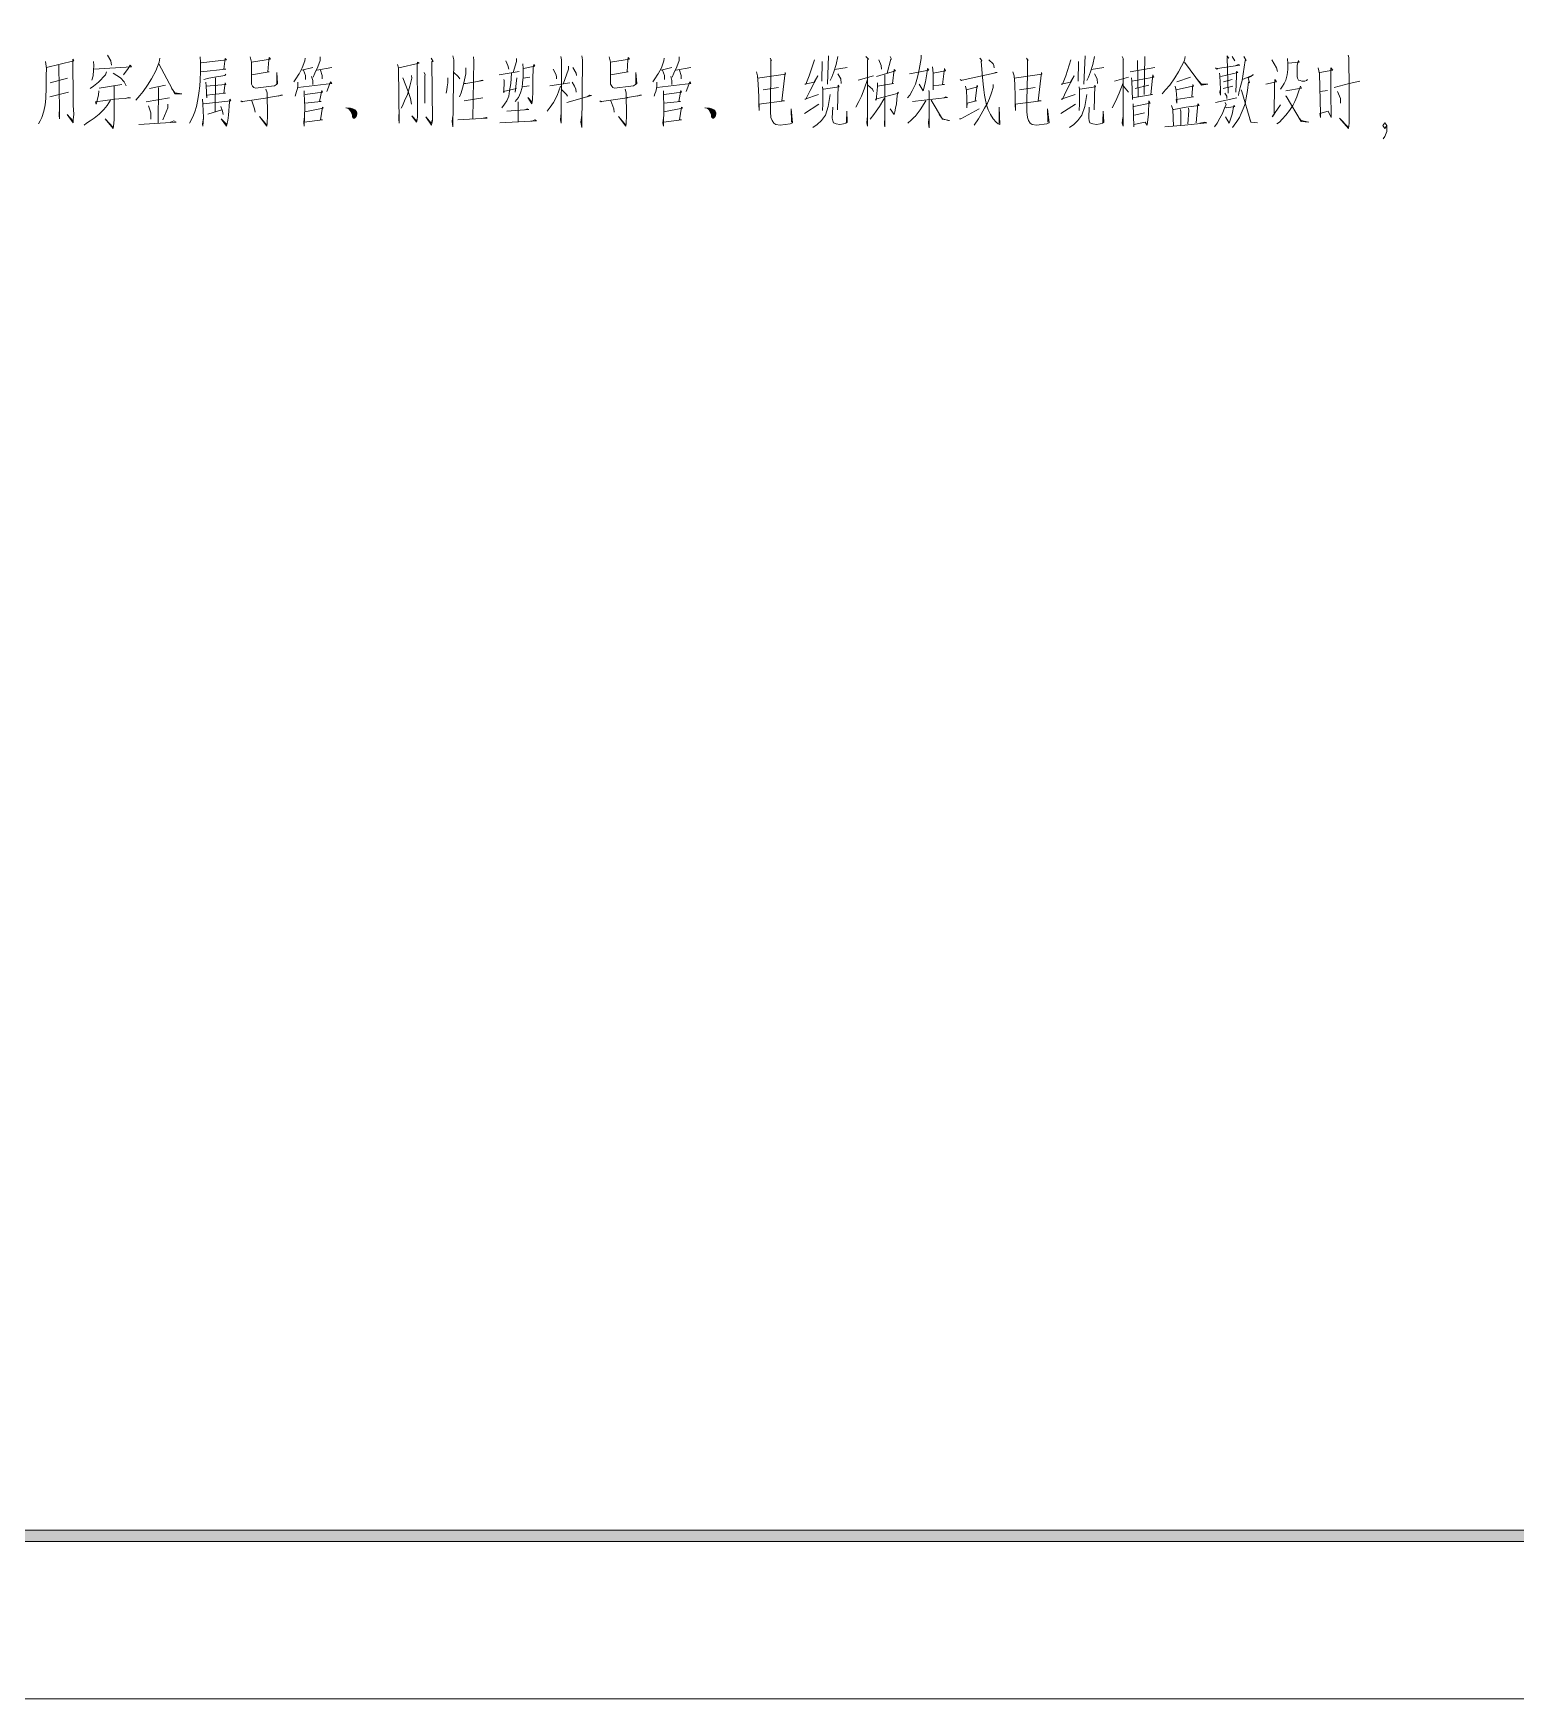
# Model space of a CAD drawing. Header units: millimetres. Extents: x 0 to 586, y 0 to 414.
# Drawn here: x 267.8 to 357.5, y 0 to 100.8 of the extents above; entities that cross this region are included whole.
import ezdxf

# ---------------------------------------------------------------- set-up
doc = ezdxf.new("R2010")
doc.units = ezdxf.units.MM

msp = doc.modelspace()

# ---------------------------------------------------------------- hatches: boundary and pattern name
h = msp.add_hatch(color=0)
h.dxf.hatch_style = 2
h.paths.add_polyline_path([(24.302861, 9.514417), (24.994306, 10.205861), (575.429944, 10.205861), (576.117861, 9.514417)])

# ---------------------------------------------------------------- linework, layer by layer
at = {"color": 0, "lineweight": 0}
for points in [[(0, 0), (585.632278, 0), (585.632278, 414.0835), (0, 414.0835)], [(24.302861, 9.514417), (24.994306, 10.205861), (575.429944, 10.205861), (576.117861, 9.514417)]]:
    msp.add_lwpolyline(points, close=True, dxfattribs=at)
for points in [[(268.523861, 99.119972), (268.594417, 98.703694), (268.57325, 98.283889), (268.57325, 97.550111), (268.548556, 96.886889), (268.499167, 96.502361), (268.425083, 96.117833), (268.301611, 95.733306), (268.206361, 95.521639), (268.107583, 95.348778)], [(268.594417, 98.770722), (270.234833, 99.15525), (270.185444, 99.261083), (270.185444, 98.735444), (270.210139, 97.303167), (270.210139, 96.569389), (270.210139, 96.467083), (270.234833, 95.941444), (270.210139, 95.592194), (270.210139, 95.419333), (269.84325, 95.906167), (270.185444, 95.521639)], [(269.328194, 98.911833), (269.377583, 96.153111), (269.377583, 95.66275), (269.352889, 95.870889), (269.377583, 96.290694)], [(271.434278, 99.119972), (271.455444, 98.876556), (271.434278, 98.597861), (271.409583, 98.248611), (271.3355, 98.001667)], [(271.455444, 98.668417), (273.730861, 98.806), (273.656778, 98.911833), (273.536833, 98.703694), (273.244028, 98.319167)], [(272.288, 99.5045), (272.485556, 99.15525), (272.531417, 98.911833)], [(275.441833, 99.331639), (275.417139, 99.084694), (275.198417, 98.562583), (274.955, 98.072222), (274.708056, 97.687694), (274.439944, 97.303167), (274.245917, 97.05975), (273.998972, 96.781056)], [(275.392444, 98.982389), (276.348472, 97.165583), (276.789444, 97.165583), (276.348472, 97.236139), (276.150917, 97.514833)], [(277.890111, 99.402194), (277.911278, 99.084694), (277.911278, 98.527306), (277.890111, 98.001667), (277.865417, 97.652417), (277.816028, 97.200861), (277.741944, 96.816333), (277.667861, 96.396528), (277.569083, 96.082556), (277.449139, 95.768583), (277.251583, 95.384056)], [(277.960667, 99.052944), (279.477611, 99.225806), (279.403528, 99.296361), (279.332972, 98.668417), (279.452917, 98.668417), (277.935972, 98.492028)], [(280.920472, 99.402194), (280.994556, 99.084694), (280.994556, 97.75825), (281.068639, 97.620667), (281.139194, 97.550111), (281.237972, 97.514833), (282.215167, 97.620667), (282.388028, 97.652417), (282.5115, 97.722972), (282.582056, 97.793528), (282.536194, 98.45675), (282.536194, 97.75825)], [(280.994556, 99.084694), (282.144611, 99.261083), (282.070528, 99.366917), (282.045833, 99.225806), (281.996444, 98.492028), (282.070528, 98.492028), (280.994556, 98.319167)], [(284.247167, 99.331639), (284.222472, 99.15525), (284.074306, 98.735444), (283.880278, 98.386194), (283.855583, 98.350917), (283.682722, 98.072222), (283.562778, 97.899361)], [(285.150278, 99.402194), (285.150278, 99.190528), (285.005639, 98.806), (284.832778, 98.421472), (284.734, 98.178056)], [(289.84575, 98.947111), (289.895139, 98.735444), (289.944528, 95.384056), (289.919833, 95.627472), (289.919833, 95.906167)], [(289.919833, 98.735444), (291.143972, 99.017667), (291.045194, 99.084694), (291.0205, 98.876556), (291.045194, 96.467083), (291.045194, 96.36125), (291.045194, 96.153111), (291.045194, 95.803861), (291.0205, 95.592194), (290.995806, 95.454611), (290.703, 95.839139), (290.995806, 95.521639), (291.0205, 95.66275)], [(291.87775, 99.331639), (291.997694, 99.119972), (291.923611, 99.119972), (291.948306, 95.521639), (291.923611, 95.384056), (291.898917, 95.278222), (291.556722, 95.768583), (291.87775, 95.384056), (291.923611, 95.454611), (291.923611, 95.556917)], [(293.197139, 99.469222), (293.246528, 99.225806), (293.197139, 95.172389), (293.14775, 95.486361), (293.197139, 95.839139)], [(294.442444, 99.402194), (294.467139, 99.15525), (294.393056, 95.66275)], [(296.400361, 99.15525), (296.523833, 98.876556), (296.569694, 98.668417)], [(297.035361, 99.296361), (297.035361, 99.119972), (296.841333, 98.45675)], [(297.426944, 98.982389), (297.451639, 98.703694), (297.451639, 98.178056), (297.40225, 97.828806), (297.377556, 97.550111), (297.278778, 97.236139), (297.158833, 96.953917), (296.961278, 96.7105)], [(297.476333, 98.703694), (298.160722, 98.841278), (298.086639, 98.947111), (298.061944, 98.735444), (298.03725, 98.036944), (298.03725, 97.303167), (298.012556, 96.816333), (297.966694, 96.569389), (297.71975, 96.953917), (297.966694, 96.675222)], [(299.727056, 99.433944), (299.772917, 99.225806), (299.75175, 95.384056), (299.702361, 95.592194), (299.75175, 96.012)], [(300.189194, 98.841278), (300.189194, 98.668417), (299.871694, 97.75825)], [(300.997056, 99.469222), (301.046444, 99.225806), (300.997056, 95.137111), (300.947667, 95.454611), (300.997056, 95.870889)], [(302.658639, 99.402194), (302.732722, 99.084694), (302.732722, 97.75825), (302.806806, 97.620667), (302.880889, 97.550111), (302.979667, 97.514833), (303.956861, 97.620667), (304.126194, 97.652417), (304.249667, 97.722972), (304.32375, 97.793528), (304.274361, 98.45675), (304.274361, 97.75825)], [(302.732722, 99.084694), (303.882778, 99.261083), (303.808694, 99.366917), (303.784, 99.225806), (303.734611, 98.492028), (303.808694, 98.492028), (302.732722, 98.319167)], [(305.985333, 99.331639), (305.960639, 99.15525), (305.816, 98.735444), (305.618444, 98.386194), (305.59375, 98.350917), (305.424417, 98.072222), (305.300944, 97.899361)], [(306.891972, 99.402194), (306.891972, 99.190528), (306.743806, 98.806), (306.574472, 98.421472), (306.475694, 98.178056)], [(312.391778, 99.331639), (312.490556, 99.190528), (312.441167, 99.225806), (312.441167, 98.386194), (312.416472, 96.745778), (312.416472, 96.082556), (312.441167, 95.733306), (312.51525, 95.556917), (312.614028, 95.384056), (312.733972, 95.3135), (313.005611, 95.278222), (313.615917, 95.348778), (313.714694, 95.384056), (313.760556, 95.419333), (313.665306, 96.255417), (313.69, 95.454611)], [(315.083472, 99.225806), (314.765972, 98.248611), (314.568417, 97.75825), (314.494333, 97.75825), (315.058778, 97.864083), (315.2775, 98.248611), (314.815361, 97.373722), (314.568417, 96.851611), (314.494333, 96.851611), (315.326889, 97.130306)], [(315.545611, 99.119972), (315.524444, 97.934639)], [(315.937194, 99.469222), (315.866639, 97.75825)], [(316.501639, 99.433944), (316.402861, 98.947111), (316.254694, 98.492028), (316.13475, 98.178056), (316.035972, 97.969917)], [(318.187917, 99.433944), (318.360778, 99.261083), (318.286694, 99.225806), (318.286694, 95.207667), (318.262, 95.419333), (318.286694, 95.839139)], [(318.971083, 99.225806), (319.11925, 98.876556), (319.140417, 98.668417)], [(319.655472, 99.433944), (319.75425, 99.261083), (319.704861, 99.261083), (319.482611, 98.421472)], [(321.539306, 99.5045), (321.539306, 99.296361), (321.415833, 98.633139), (321.317056, 98.178056), (321.197111, 97.75825), (320.999556, 97.338444), (320.854917, 97.095028), (320.70675, 96.918639)], [(325.084722, 99.331639), (325.208194, 99.190528), (325.1835, 99.119972), (325.254056, 98.178056), (325.303444, 97.75825), (325.328139, 97.409), (325.377528, 97.095028), (325.426917, 96.781056), (325.501, 96.502361), (325.59625, 96.188389), (325.744417, 95.906167), (325.892583, 95.66275), (326.086611, 95.454611), (326.210083, 95.348778), (326.305333, 95.3135), (326.259472, 96.36125), (326.259472, 95.384056)], [(325.645639, 99.225806), (325.892583, 98.982389), (325.938444, 98.876556), (325.963139, 98.735444)], [(327.921056, 99.331639), (328.019833, 99.190528), (327.970444, 99.225806), (327.970444, 98.386194), (327.94575, 96.745778), (327.94575, 96.082556), (327.970444, 95.733306), (328.044528, 95.556917), (328.139778, 95.384056), (328.26325, 95.3135), (328.531361, 95.278222), (329.145194, 95.348778), (329.240444, 95.384056), (329.289833, 95.419333), (329.191056, 96.255417), (329.21575, 95.454611)], [(330.609222, 99.225806), (330.291722, 98.248611), (330.097694, 97.75825), (330.023611, 97.75825), (330.588056, 97.864083), (330.806778, 98.248611), (330.341111, 97.373722), (330.097694, 96.851611), (330.023611, 96.851611), (330.856167, 97.130306)], [(331.074889, 99.119972), (331.050194, 97.934639)], [(331.466472, 99.469222), (331.392389, 97.75825)], [(332.027389, 99.433944), (331.932139, 98.947111), (331.783972, 98.492028), (331.664028, 98.178056), (331.56525, 97.969917)], [(333.717194, 99.433944), (333.791278, 99.261083), (333.766583, 99.296361), (333.766583, 95.207667), (333.717194, 95.384056), (333.741889, 95.733306)], [(334.645, 99.190528), (334.669694, 96.989194)], [(335.085972, 99.433944), (335.036583, 97.130306)], [(337.530722, 99.433944), (337.481333, 99.190528), (337.114444, 98.492028), (336.895722, 98.142778), (336.602917, 97.687694), (336.331278, 97.409), (336.13725, 97.165583)], [(337.481333, 99.084694), (338.507917, 97.687694), (338.8995, 97.75825), (338.507917, 97.75825), (338.239806, 98.072222)], [(339.365167, 98.735444), (339.43925, 98.668417), (339.488639, 98.703694), (340.832722, 98.911833), (340.758639, 98.947111), (340.589306, 98.876556)], [(340.049556, 99.469222), (340.173028, 99.331639), (340.07425, 99.366917), (340.123639, 97.200861)], [(340.367056, 99.433944), (340.539917, 99.15525)], [(341.076139, 99.433944), (341.224306, 99.190528), (341.150222, 99.190528), (341.02675, 98.386194), (340.980889, 97.969917), (340.857417, 97.550111), (340.783333, 97.236139), (340.758639, 97.05975)], [(342.765944, 99.225806), (343.05875, 98.735444), (343.108139, 98.527306)], [(343.718444, 99.296361), (343.743139, 98.982389), (343.743139, 98.633139), (343.69375, 98.319167), (343.619667, 98.001667), (343.520889, 97.793528), (343.425639, 97.620667), (343.302167, 97.444278)], [(343.767833, 99.017667), (344.427528, 99.084694), (344.378139, 99.190528), (344.304056, 98.911833), (344.304056, 98.668417), (344.304056, 98.45675), (344.304056, 98.213333), (344.32875, 98.1075), (344.378139, 98.001667), (344.476917, 97.969917), (344.596861, 97.934639), (344.769722, 97.934639), (344.8685, 97.969917), (344.939056, 98.036944)], [(347.387333, 99.5045), (347.436722, 99.366917), (347.457889, 97.444278), (347.457889, 96.255417), (347.457889, 95.384056), (347.412028, 95.070083), (346.872278, 95.698028), (347.412028, 95.137111)], [(269.867944, 98.1075), (268.816667, 97.828806)], [(272.213917, 98.492028), (272.168056, 98.319167), (271.727083, 97.864083), (271.434278, 97.620667), (271.236722, 97.479556)], [(272.630194, 98.421472), (273.071167, 98.142778), (273.289889, 97.899361), (273.413361, 97.652417)], [(279.452917, 98.350917), (279.378833, 98.283889), (278.768528, 98.178056), (278.426333, 98.1075), (278.108833, 98.036944)], [(278.232306, 97.864083), (278.257, 97.620667), (278.302861, 96.918639), (278.278167, 97.095028), (279.428222, 97.200861), (279.332972, 97.200861), (279.403528, 97.828806), (279.452917, 97.722972), (278.257, 97.620667)], [(278.817917, 98.142778), (278.793222, 96.082556)], [(283.806194, 97.864083), (283.806194, 97.620667), (283.7815, 97.479556), (283.732111, 97.303167), (283.682722, 97.165583), (283.636861, 97.024472)], [(283.806194, 97.550111), (285.859361, 97.793528), (285.788806, 97.899361), (285.566556, 97.303167)], [(284.049611, 98.597861), (284.712833, 98.770722)], [(284.148389, 98.597861), (284.271861, 98.283889), (284.271861, 98.036944)], [(284.63875, 98.213333), (284.712833, 97.969917), (284.712833, 97.722972)], [(284.95625, 98.597861), (285.859361, 98.770722)], [(285.174972, 98.597861), (285.27375, 98.283889), (285.27375, 98.072222)], [(290.678306, 98.283889), (290.703, 98.1075), (290.579528, 97.620667), (290.434889, 97.130306), (290.262028, 96.745778), (290.138556, 96.431806), (290.068, 96.290694)], [(290.16325, 98.142778), (290.48075, 97.303167), (290.628917, 96.886889), (290.678306, 96.537639)], [(291.461472, 98.45675), (291.510861, 98.319167), (291.486167, 98.248611), (291.486167, 96.604667), (291.486167, 96.745778), (291.486167, 97.165583)], [(292.879639, 98.142778), (292.879639, 97.828806), (292.854944, 97.585389), (292.83025, 97.409), (292.780861, 97.200861)], [(293.246528, 98.45675), (293.514639, 98.213333), (293.613417, 98.072222)], [(293.980306, 98.735444), (293.980306, 98.386194), (293.807444, 97.652417), (293.683972, 97.236139), (293.588722, 96.989194)], [(293.856833, 97.793528), (293.980306, 97.793528), (295.031583, 97.969917), (294.9575, 98.001667), (294.759944, 97.934639)], [(295.984083, 98.319167), (297.208222, 98.527306)], [(296.742556, 98.421472), (296.693167, 97.793528), (296.619083, 97.338444), (296.569694, 97.024472), (296.44975, 96.745778), (296.326278, 96.537639), (296.156944, 96.325972)], [(296.276889, 98.036944), (296.301583, 97.969917), (296.276889, 97.236139), (296.252194, 97.303167), (297.035361, 97.479556)], [(297.060056, 98.142778), (296.961278, 97.271417), (296.985972, 97.409)], [(297.451639, 98.1075), (297.843222, 98.178056)], [(299.063833, 97.652417), (300.263278, 97.828806)], [(299.261389, 98.668417), (299.430722, 98.350917), (299.455417, 98.213333), (299.455417, 98.072222)], [(300.411444, 97.864083), (300.556083, 97.620667), (300.630167, 97.444278), (300.654861, 97.271417)], [(300.460833, 98.770722), (300.654861, 98.421472), (300.679556, 98.283889)], [(305.544361, 97.864083), (305.544361, 97.620667), (305.519667, 97.479556), (305.473806, 97.303167), (305.424417, 97.165583), (305.375028, 97.024472)], [(305.544361, 97.550111), (307.601056, 97.793528), (307.526972, 97.899361), (307.304722, 97.303167)], [(305.791306, 98.597861), (306.451, 98.770722)], [(305.886556, 98.597861), (306.010028, 98.283889), (306.010028, 98.036944)], [(306.376917, 98.213333), (306.451, 97.969917), (306.451, 97.722972)], [(306.694417, 98.597861), (307.601056, 98.770722)], [(306.916667, 98.597861), (307.011917, 98.283889), (307.011917, 98.072222)], [(311.56275, 98.492028), (311.633306, 98.248611), (311.682694, 97.75825), (311.707389, 96.989194), (311.707389, 96.918639), (311.732083, 96.153111), (311.707389, 96.537639), (313.273722, 96.745778), (313.100861, 96.745778), (313.298417, 98.45675), (313.323111, 98.350917), (311.633306, 98.1075)], [(316.304083, 98.633139), (317.062556, 98.770722)], [(316.501639, 98.386194), (316.670972, 98.072222), (316.695667, 97.793528)], [(318.286694, 98.036944), (318.089139, 97.444278), (317.919806, 97.024472), (317.771639, 96.7105), (317.577611, 96.36125)], [(317.72225, 98.001667), (318.653583, 98.248611)], [(318.847611, 98.213333), (319.997667, 98.562583), (319.898889, 98.633139), (319.803639, 97.793528), (319.874194, 97.793528), (318.897, 97.620667), (318.897, 97.828806), (318.897, 97.585389), (318.822917, 96.781056), (318.773528, 96.851611), (320.170528, 97.200861), (320.121139, 97.271417), (320.096444, 97.05975), (320.047056, 96.569389), (319.997667, 96.290694), (319.948278, 96.082556), (319.898889, 95.906167), (319.655472, 96.255417)], [(319.337972, 98.319167), (319.337972, 95.172389), (319.313278, 95.3135), (319.337972, 95.803861)], [(320.830222, 98.386194), (322.001444, 98.597861), (321.930889, 98.703694), (321.8815, 98.386194), (321.807417, 97.899361), (321.733333, 97.585389), (321.683944, 97.409), (321.65925, 97.338444), (321.415833, 97.75825)], [(322.223694, 98.806), (322.273083, 98.421472), (322.273083, 97.409), (322.273083, 97.652417), (322.957472, 97.722972), (322.834, 97.722972), (322.957472, 98.703694), (323.006861, 98.562583), (322.273083, 98.421472)], [(323.909972, 98.036944), (323.984056, 97.969917), (324.033444, 98.001667), (326.136, 98.45675), (326.037222, 98.45675), (325.938444, 98.421472)], [(327.0885, 98.492028), (327.162583, 98.248611), (327.211972, 97.75825), (327.236667, 96.989194), (327.236667, 96.918639), (327.261361, 96.153111), (327.236667, 96.537639), (328.799472, 96.745778), (328.630139, 96.745778), (328.824167, 98.45675), (328.848861, 98.350917), (327.162583, 98.1075)], [(331.833361, 98.633139), (332.591833, 98.770722)], [(332.027389, 98.386194), (332.20025, 98.072222), (332.224944, 97.793528)], [(333.766583, 97.828806), (333.519639, 97.200861), (333.300917, 96.7105), (333.103361, 96.325972)], [(334.084083, 98.178056), (333.251528, 97.934639)], [(334.204028, 98.492028), (335.696278, 98.770722)], [(334.278111, 98.142778), (334.302806, 97.934639), (334.3275, 96.816333), (334.3275, 96.918639), (335.551639, 97.130306), (335.452861, 97.130306), (335.576333, 98.319167), (335.622194, 98.178056), (334.302806, 97.934639)], [(337.019194, 97.899361), (337.848222, 98.178056)], [(339.608583, 98.421472), (339.633278, 98.248611), (339.657972, 97.444278), (339.657972, 97.095028), (339.633278, 97.271417), (339.657972, 97.444278)], [(339.682667, 98.213333), (340.70925, 98.45675), (340.635167, 98.527306), (340.635167, 98.248611), (340.589306, 97.271417)], [(340.367056, 98.036944), (339.855528, 97.899361)], [(341.002056, 98.036944), (341.665278, 98.319167), (341.615889, 98.319167), (341.492417, 98.213333), (341.34425, 98.142778), (341.418333, 97.828806), (341.368944, 97.899361), (341.298389, 97.373722), (341.224306, 96.918639), (341.150222, 96.569389), (341.02675, 96.255417), (340.906806, 95.976722), (340.808028, 95.733306), (340.659861, 95.486361), (340.490528, 95.278222), (340.39175, 95.137111)], [(342.399056, 97.75825), (343.05875, 97.899361), (342.959972, 98.036944), (342.935278, 97.75825), (342.910583, 95.906167), (342.787111, 95.768583), (343.302167, 96.502361)], [(345.577583, 98.735444), (345.648139, 98.386194), (345.722222, 95.976722), (345.722222, 95.733306), (345.672833, 95.976722), (346.187889, 96.117833), (346.36075, 95.733306), (346.336056, 97.271417), (346.336056, 98.735444), (346.456, 98.597861), (345.672833, 98.45675)], [(346.554778, 97.550111), (347.457889, 97.793528), (348.096417, 97.934639)], [(268.791972, 96.989194), (269.917333, 97.271417)], [(271.751778, 97.338444), (271.727083, 97.095028), (271.603611, 96.537639), (271.554222, 96.675222), (272.728972, 96.851611), (273.681472, 96.918639), (273.561528, 96.953917), (273.363972, 96.886889)], [(271.776472, 97.514833), (273.14525, 97.722972)], [(272.679583, 97.620667), (272.679583, 95.592194), (272.654889, 95.207667), (272.630194, 95.070083), (272.143361, 95.66275), (272.630194, 95.137111)], [(276.030972, 96.918639), (274.612806, 96.675222)], [(275.784028, 97.687694), (274.831528, 97.479556)], [(275.371278, 97.550111), (275.346583, 95.419333)], [(278.03475, 96.851611), (278.059444, 96.537639), (278.084139, 95.733306), (278.059444, 95.207667), (278.03475, 95.348778), (278.084139, 95.698028)], [(278.084139, 96.569389), (279.745722, 96.745778), (279.696333, 96.851611), (279.675167, 96.675222), (279.601083, 95.870889), (279.576389, 95.556917), (279.527, 95.384056), (279.477611, 95.207667), (279.160111, 95.66275), (279.502306, 95.3135)], [(280.359556, 96.745778), (280.430111, 96.675222), (280.454806, 96.7105), (281.996444, 96.918639), (282.021139, 96.953917), (282.878389, 97.095028), (282.779611, 97.095028), (282.631444, 97.024472)], [(281.872972, 97.444278), (281.947056, 97.236139), (281.97175, 95.839139), (281.947056, 95.384056), (281.922361, 95.207667), (281.484917, 95.803861), (281.922361, 95.278222), (281.947056, 95.419333)], [(284.197778, 97.338444), (284.197778, 97.165583), (284.222472, 96.36125), (284.197778, 95.207667), (284.173083, 95.419333), (284.197778, 95.698028)], [(284.247167, 97.130306), (285.298444, 97.271417), (285.249056, 97.373722), (285.125583, 96.7105), (285.224361, 96.7105), (284.222472, 96.604667)], [(293.881528, 96.745778), (295.006889, 96.918639)], [(297.818528, 97.652417), (297.377556, 97.585389)], [(299.702361, 97.620667), (299.504806, 97.05975), (299.286083, 96.639944), (299.088528, 96.36125), (298.8945, 96.117833)], [(299.75175, 97.444278), (300.06925, 97.130306), (300.139806, 97.024472)], [(300.093944, 96.639944), (301.582667, 97.05975), (301.487417, 97.095028), (301.314556, 96.989194)], [(302.097722, 96.745778), (302.171806, 96.675222), (302.1965, 96.7105), (303.734611, 96.918639), (303.759306, 96.953917), (304.616556, 97.095028), (304.517778, 97.095028), (304.373139, 97.024472)], [(303.614667, 97.444278), (303.68875, 97.236139), (303.709917, 95.839139), (303.68875, 95.384056), (303.664056, 95.207667), (303.223083, 95.803861), (303.664056, 95.278222), (303.68875, 95.419333)], [(305.935944, 97.338444), (305.935944, 97.165583), (305.960639, 96.36125), (305.935944, 95.207667), (305.91125, 95.419333), (305.935944, 95.698028)], [(305.985333, 97.130306), (307.036611, 97.271417), (306.987222, 97.373722), (306.867278, 96.7105), (306.962528, 96.7105), (305.960639, 96.604667)], [(311.9755, 97.409), (312.906833, 97.550111)], [(316.035972, 97.130306), (315.9125, 96.396528), (315.743167, 95.870889), (315.49975, 95.556917), (315.252806, 95.3135), (314.984694, 95.137111)], [(315.570306, 97.585389), (315.595, 97.409), (315.595, 96.639944), (315.595, 96.569389), (315.570306, 96.153111)], [(315.619694, 97.444278), (316.575722, 97.585389), (316.526333, 97.687694), (316.476944, 96.188389)], [(318.311389, 97.687694), (318.604194, 97.444278), (318.653583, 97.303167)], [(319.313278, 96.886889), (319.288583, 96.851611), (319.020472, 96.396528), (318.822917, 96.117833), (318.678278, 95.906167), (318.456028, 95.627472)], [(321.02425, 96.7105), (323.126806, 96.953917), (323.031556, 96.989194), (322.908083, 96.918639)], [(322.001444, 97.373722), (322.026139, 97.271417), (322.026139, 97.165583), (322.026139, 95.105361), (321.980278, 95.384056), (322.001444, 95.66275)], [(324.227472, 97.620667), (324.276861, 97.373722), (324.301556, 96.886889), (324.301556, 96.325972), (324.32625, 96.604667), (324.887167, 96.745778), (324.816611, 96.745778), (324.936556, 97.687694), (324.96125, 97.585389), (324.276861, 97.409)], [(325.892583, 97.722972), (325.892583, 97.550111), (325.793806, 97.236139), (325.670333, 96.886889), (325.550389, 96.604667), (325.377528, 96.290694), (325.1835, 95.941444), (325.010639, 95.66275), (324.742528, 95.278222)], [(327.504778, 97.409), (328.436111, 97.550111)], [(331.56525, 97.130306), (331.441778, 96.396528), (331.272444, 95.870889), (331.0255, 95.556917), (330.782083, 95.3135), (330.513972, 95.137111)], [(331.099583, 97.585389), (331.124278, 97.409), (331.124278, 96.639944), (331.124278, 96.569389), (331.099583, 96.153111)], [(331.148972, 97.444278), (332.101472, 97.585389), (332.052083, 97.687694), (332.006222, 96.188389)], [(333.791278, 97.620667), (334.084083, 97.271417)], [(334.500361, 97.479556), (335.329389, 97.687694)], [(336.920417, 97.620667), (336.969806, 97.373722), (337.019194, 96.886889), (337.019194, 96.604667), (336.969806, 96.816333), (338.021083, 96.989194), (337.922306, 96.989194), (337.996389, 97.722972), (338.021083, 97.620667), (337.971694, 97.620667), (336.969806, 97.409)], [(339.365167, 96.639944), (340.659861, 96.918639)], [(340.416444, 97.620667), (339.830833, 97.479556)], [(339.926083, 97.200861), (340.049556, 97.024472), (340.049556, 96.886889)], [(340.906806, 97.409), (340.956194, 97.303167), (341.492417, 95.454611), (341.908694, 95.419333), (341.517111, 95.454611), (341.443028, 95.592194)], [(343.619667, 97.338444), (344.572167, 97.514833), (344.501611, 97.620667), (344.402833, 97.338444), (344.279361, 96.989194), (344.159417, 96.7105), (344.035944, 96.467083), (343.841917, 96.153111), (343.619667, 95.870889), (343.400944, 95.627472), (343.228083, 95.454611), (343.083444, 95.348778)], [(343.594972, 97.024472), (343.644361, 97.024472), (344.551, 95.486361), (345.013139, 95.454611), (344.551, 95.556917), (344.427528, 95.698028)], [(345.697528, 97.303167), (346.1385, 97.373722)], [(346.748806, 97.303167), (346.921667, 96.886889), (346.921667, 96.604667)], [(272.460861, 96.781056), (272.263306, 96.467083), (272.069278, 96.220139), (271.776472, 95.941444), (271.480139, 95.698028), (271.236722, 95.521639), (271.018, 95.384056), (270.869833, 95.278222)], [(274.757444, 96.431806), (274.905611, 96.012), (274.905611, 95.839139), (274.905611, 95.627472)], [(275.932194, 96.537639), (275.932194, 96.325972), (275.639389, 95.592194)], [(278.35225, 95.941444), (279.2095, 96.188389)], [(279.135417, 96.396528), (279.234194, 96.117833), (279.283583, 95.906167)], [(281.01925, 96.745778), (281.188583, 96.255417), (281.213278, 96.047278)], [(284.222472, 96.082556), (285.347833, 96.290694), (285.298444, 96.36125), (285.174972, 95.592194), (285.298444, 95.592194), (284.197778, 95.454611)], [(286.741306, 96.325972), (286.984722, 96.290694), (287.132889, 96.255417), (287.206972, 96.220139), (287.252833, 96.188389), (287.302222, 96.153111), (287.351611, 96.082556), (287.376306, 96.012), (287.376306, 95.941444), (287.326917, 95.803861), (287.277528, 95.733306), (287.228139, 95.698028), (287.182278, 95.698028), (287.132889, 95.733306), (287.108194, 95.803861), (287.108194, 95.870889), (287.0835, 95.976722), (287.034111, 96.082556), (286.935333, 96.220139), (286.840083, 96.290694), (286.716611, 96.325972)], [(286.840083, 96.290694), (286.960028, 96.290694)], [(286.910639, 96.255417), (286.910639, 96.290694)], [(287.108194, 96.255417), (286.910639, 96.255417)], [(286.935333, 96.220139), (287.206972, 96.220139)], [(286.960028, 96.290694), (286.960028, 96.188389)], [(287.252833, 96.188389), (286.960028, 96.188389)], [(287.009417, 96.117833), (287.009417, 96.255417)], [(287.009417, 96.153111), (287.277528, 96.153111)], [(287.351611, 96.082556), (287.034111, 96.082556)], [(287.058806, 96.255417), (287.058806, 96.047278)], [(287.0835, 96.012), (287.376306, 96.012)], [(287.108194, 95.803861), (287.108194, 96.255417)], [(287.376306, 95.941444), (287.108194, 95.941444)], [(287.108194, 95.870889), (287.351611, 95.870889)], [(287.326917, 95.803861), (287.108194, 95.803861)], [(287.157583, 96.220139), (287.157583, 95.733306)], [(287.206972, 95.698028), (287.206972, 96.220139)], [(287.252833, 96.188389), (287.252833, 95.733306)], [(287.302222, 95.768583), (287.302222, 96.153111)], [(287.351611, 96.082556), (287.351611, 95.870889)], [(296.44975, 96.117833), (297.793833, 96.220139), (297.695056, 96.255417), (297.575111, 96.188389)], [(297.134139, 96.675222), (297.134139, 96.502361), (297.134139, 95.454611)], [(302.757417, 96.745778), (302.930278, 96.255417), (302.954972, 96.047278)], [(305.960639, 96.082556), (307.086, 96.290694), (307.036611, 96.36125), (306.916667, 95.592194), (307.036611, 95.592194), (305.935944, 95.454611)], [(308.479472, 96.325972), (308.726417, 96.290694), (308.871056, 96.255417), (308.945139, 96.220139), (308.994528, 96.188389), (309.043917, 96.153111), (309.089778, 96.082556), (309.114472, 96.012), (309.114472, 95.941444), (309.068611, 95.803861), (309.019222, 95.733306), (308.969833, 95.698028), (308.920444, 95.698028), (308.871056, 95.733306), (308.846361, 95.803861), (308.846361, 95.870889), (308.821667, 95.976722), (308.772278, 96.082556), (308.677028, 96.220139), (308.57825, 96.290694), (308.454778, 96.325972)], [(308.57825, 96.290694), (308.701722, 96.290694)], [(308.652333, 96.255417), (308.652333, 96.290694)], [(308.846361, 96.255417), (308.652333, 96.255417)], [(308.677028, 96.220139), (308.945139, 96.220139)], [(308.701722, 96.290694), (308.701722, 96.188389)], [(308.994528, 96.188389), (308.701722, 96.188389)], [(308.747583, 96.117833), (308.747583, 96.255417)], [(308.747583, 96.153111), (309.019222, 96.153111)], [(309.089778, 96.082556), (308.772278, 96.082556)], [(308.796972, 96.255417), (308.796972, 96.047278)], [(308.821667, 96.012), (309.114472, 96.012)], [(308.846361, 95.803861), (308.846361, 96.255417)], [(309.114472, 95.941444), (308.846361, 95.941444)], [(308.846361, 95.870889), (309.089778, 95.870889)], [(309.068611, 95.803861), (308.846361, 95.803861)], [(308.89575, 96.220139), (308.89575, 95.733306)], [(308.945139, 95.698028), (308.945139, 96.220139)], [(308.994528, 96.188389), (308.994528, 95.733306)], [(309.043917, 95.768583), (309.043917, 96.153111)], [(309.089778, 96.082556), (309.089778, 95.870889)], [(314.469639, 95.976722), (315.351583, 96.537639)], [(316.184139, 96.36125), (316.159444, 95.698028), (316.184139, 95.521639), (316.233528, 95.419333), (316.402861, 95.348778), (316.621583, 95.3135), (316.843833, 95.348778), (316.988472, 95.384056), (317.062556, 95.454611), (317.037861, 96.117833), (317.013167, 95.454611)], [(321.832111, 96.745778), (321.489917, 96.188389), (321.172417, 95.803861), (321.147722, 95.768583), (320.950167, 95.592194), (320.731444, 95.384056)], [(322.149611, 96.781056), (322.834, 95.627472), (323.250278, 95.556917), (323.200889, 95.556917), (322.834, 95.66275), (322.639972, 95.906167)], [(323.860583, 95.66275), (323.934667, 95.66275), (325.060028, 96.255417)], [(329.998917, 95.976722), (330.880861, 96.537639)], [(331.709889, 96.36125), (331.685194, 95.698028), (331.709889, 95.521639), (331.759278, 95.419333), (331.932139, 95.348778), (332.150861, 95.3135), (332.373111, 95.348778), (332.51775, 95.384056), (332.591833, 95.454611), (332.567139, 96.117833), (332.542444, 95.454611)], [(334.376889, 96.569389), (334.426278, 95.172389), (334.426278, 95.3135), (335.110667, 95.454611), (335.234139, 95.278222), (335.304694, 95.941444), (335.329389, 96.745778), (335.403472, 96.604667), (334.426278, 96.396528)], [(334.450972, 95.870889), (335.061278, 96.012)], [(336.698167, 96.467083), (336.77225, 96.220139), (336.821639, 95.207667)], [(336.796944, 96.220139), (336.846333, 96.220139), (337.580111, 96.36125), (338.363278, 96.467083), (338.289194, 96.569389), (338.190417, 95.419333)], [(337.237917, 96.220139), (337.262611, 96.082556), (337.262611, 95.242944)], [(337.728278, 96.290694), (337.752972, 96.153111), (337.678889, 95.348778)], [(339.950778, 96.639944), (340.000167, 96.502361), (339.926083, 96.36125), (339.781444, 95.976722), (339.633278, 95.698028), (339.463944, 95.384056), (339.291083, 95.172389)], [(339.975472, 96.36125), (340.049556, 96.325972), (340.539917, 96.396528), (340.465833, 96.467083), (340.367056, 95.941444), (340.268278, 95.627472), (340.197722, 95.384056), (339.975472, 95.768583)], [(274.171833, 95.3135), (276.44725, 95.454611), (276.299083, 95.521639), (276.105056, 95.454611)], [(287.132889, 95.733306), (287.277528, 95.733306)], [(293.489944, 95.592194), (295.275, 95.698028), (295.200917, 95.733306), (295.031583, 95.698028)], [(296.033472, 95.419333), (298.2595, 95.521639), (298.160722, 95.592194), (297.942, 95.486361)], [(308.871056, 95.733306), (309.019222, 95.733306)], [(336.285417, 95.172389), (337.506028, 95.278222), (338.828944, 95.419333), (338.705472, 95.454611), (338.412667, 95.384056)], [(349.514583, 94.438611), (349.609833, 94.579722), (349.733306, 94.893694), (349.733306, 95.242944), (349.609833, 95.419333), (349.489889, 95.242944), (349.609833, 95.070083), (349.733306, 95.242944)]]:
    msp.add_lwpolyline(points, dxfattribs=at)

doc.saveas('drawing.dxf')
